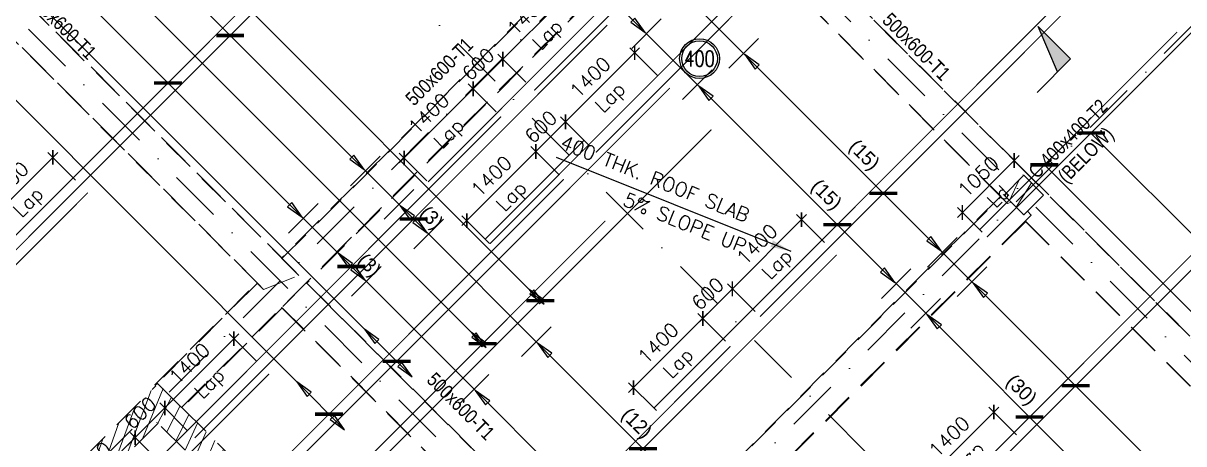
# Model space of a CAD drawing. Extents: x 660761725 to 1323371458, y 2734871439 to 5470067957.
# Drawn here: x 661598454 to 661615071, y 2735036835 to 2735042852 of the extents above; entities that cross this region are included whole.
import ezdxf
from ezdxf.enums import TextEntityAlignment as Align

# ---------------------------------------------------------------- set-up
doc = ezdxf.new("R2010")
doc.units = 0
for name, pattern in [('AXES', [1.95, 1.2, -0.25, 0.25, -0.25]), ('Hidden', [714.375, 476.25, -238.125]), ('sbp_axis_short', [10, 5, -2.5, 0, -2.5])]:
    doc.linetypes.add(name, pattern=pattern)
doc.layers.add('A-DETL', color=5, linetype='Continuous', lineweight=9, true_color=0x0000ff)
for name, color, linetype, lineweight in [('A-FLOR-PATT', 7, 'Continuous', 15), ('S-ARROW', 8, 'Continuous', 13), ('S-BEAM-IDEN', 2, 'Continuous', 9), ('S-COLS-IDEN', 7, 'Continuous', 9), ('S-GRID', 7, 'Continuous', 9)]:
    doc.layers.add(name, color=color, linetype=linetype, lineweight=lineweight)
for name, color, linetype in [('S-AXIS', 20, 'AXES'), ('S-IDEN', 221, 'Continuous'), ('S-LEVEL', 3, 'Continuous'), ('S-RBAR-T16', 201, 'Continuous'), ('S-RBAR-T20', 10, 'Continuous'), ('S-RDIMO', 8, 'Continuous'), ('S-SCEL-INDT', 222, 'Continuous'), ('S-TXT', 3, 'Continuous')]:
    doc.layers.add(name, color=color, linetype=linetype)
doc.styles.add('08437-0000-2-020-000R-0511-00$0$ROMANS', font='ROMANS.shx', dxfattribs={"width": 0.75})
doc.styles.add('Arial Narrow_1', font='ARIALN.TTF', dxfattribs={"height": 199.9999999999998})
doc.styles.add('ROMANS', font='romans.shx')
doc.dimstyles.new('S-DIMI-100', dxfattribs={"dimscale": 100, "dimtxt": 2, "dimasz": 1.5, "dimexe": 1, "dimexo": 1, "dimgap": 1, "dimtad": 1, "dimdec": 0, "dimzin": 12, "dimdsep": 46, "dimtxsty": 'ROMANS', "dimblk": 'ARCHTICK', "dimcen": 0.09, "dimdle": 1, "dimclrd": 8, "dimclre": 8, "dimclrt": 4, "dimadec": 0, "dimazin": 3, "dimtfac": 1, "dimtdec": 0, "dimtix": 1, "dimtmove": 1, "dimatfit": 3, "dimtolj": 1, "dimtzin": 0, "dimarcsym": 0})
doc.dimstyles.new('S-DIMI-20', dxfattribs={"dimscale": 20, "dimtxt": 2, "dimasz": 1.5, "dimexe": 1, "dimexo": 1, "dimgap": 1, "dimtad": 1, "dimdec": 0, "dimzin": 12, "dimdsep": 46, "dimtxsty": 'ROMANS', "dimblk": 'ARCHTICK', "dimcen": 0.09, "dimdle": 1, "dimclrd": 8, "dimclre": 8, "dimclrt": 4, "dimadec": 0, "dimazin": 3, "dimtfac": 1, "dimtdec": 0, "dimtix": 1, "dimtmove": 1, "dimatfit": 3, "dimtolj": 1, "dimtzin": 0, "dimarcsym": 0})
pattern_1 = [(74.99999999999999, (0, 0), (-153.3407249233896, 41.08752341002518), [])]

# ---------------------------------------------------------------- blocks, each defined once
blk = doc.blocks.new('I am… All Range.')
at = {"layer": 'S-GRID', "color": 8, "linetype": 'sbp_axis_short', "lineweight": 13, "ltscale": 150}
for p, q in [((662618010.1861551, 2734519029.21969), (662684113.7569702, 2734585132.790505)), ((662622712.44625, 2734514326.959595), (662688816.0170653, 2734580430.53041)), ((662628300.2678357, 2734553498.518655), (662656919.881746, 2734524878.904745)), ((662625330.4193549, 2734550528.670175), (662653950.0332651, 2734521909.056264)), ((662622360.5708737, 2734547558.821693), (662650980.3147497, 2734518939.077817))]:
    blk.add_line(p, q, dxfattribs=at)
blk = doc.blocks.new('*U1141')
at = {"layer": 'S-SCEL-INDT'}
blk.add_line((-1.598034076772778e-05, -9.017526509425661), (-4.236298395894313e-05, 0), dxfattribs=at)
blk.add_lwpolyline([(-1.598034251388655e-05, -9.017526509426535), (-2.729673832266011e-05, -5.517526509764139), (8.74998401881464, -9.017498218424205), (-1.598034251388655e-05, -9.017526509426535)], dxfattribs=at)
blk.add_solid([(8.749984018815223, -9.017498218424496), (-1.598034076772778e-05, -9.017526509423043), (4.374978361036412, -7.267512364094754), (-2.729674239717861e-05, -5.517526509763265)], dxfattribs=at)
blk = doc.blocks.new('I am… Limitless.')
at = {"layer": 'S-SCEL-INDT', "xscale": 75.00000000000097, "yscale": 75.00000000000097, "zscale": 75.00000000000097, "rotation": 135.000370696447}
blk.add_blockref('*U1141', (662358077.3189995, 2734538167.911147), dxfattribs=at)
blk = doc.blocks.new('*U89')
at = {"layer": 'S-IDEN', "color": 8}
for radius in [3.8, 3.4]:
    blk.add_circle((0, 0), radius, dxfattribs=at)
at = {"layer": 'S-IDEN', "color": 4, "style": '08437-0000-2-020-000R-0511-00$0$ROMANS', "width": 0.75, "flags": 8}
blk.add_attdef('100', text='', height=3, dxfattribs=at).set_placement((0, 0), align=Align.MIDDLE_CENTER)
blk = doc.blocks.new('_ARCHTICK')
at = {"color": 0, "linetype": 'ByBlock', "const_width": 0.15}
blk.add_lwpolyline([(-0.5, -0.5), (0.5, 0.5)], dxfattribs=at)
blk = doc.blocks.new('*D246')
at = {"layer": 'S-RBAR-T16', "color": 8, "lineweight": -2, "transparency": 16777216}
for p, q in [((661612713.4574566, 2735040958.202337), (661611829.5737562, 2735040074.319084)), ((661612924.7766137, 2735040605.461681), (661612572.0361004, 2735040958.202373)), ((661612182.3146601, 2735039862.999393), (661611829.573792, 2735040215.74044))]:
    blk.add_line(p, q, dxfattribs=at)
at = {"layer": 'S-RBAR-T16', "color": 8, "lineweight": -2, "transparency": 16777216, "xscale": 150, "yscale": 150, "zscale": 150}
for p, rotation in [((661612642.7467606, 2735040887.491677), 44.9999855107538), ((661611900.2844522, 2735040145.029744), 224.9999855107538)]:
    blk.add_blockref('_ARCHTICK', p, dxfattribs=dict(at, rotation=rotation))
at = {"layer": 'S-RBAR-T16', "color": 4, "transparency": 16777216, "char_height": 200, "attachment_point": 5, "rotation": 44.999985510753795, "style": 'ROMANS'}
for s, insert in [('\\A1;1050', (661612130.0942863, 2735040657.682103)), ('\\A1;Ld', (661612412.9369272, 2735040374.839318))]:
    blk.add_mtext(s, dxfattribs=dict(at, insert=insert))
blk = doc.blocks.new('*D250')
at = {"layer": 'S-RBAR-T16', "color": 8, "lineweight": -2, "transparency": 16777216}
for p, q in [((661598947.78134, 2735041003.159228), (661597816.4101382, 2735039871.788599)), ((661599204.1581078, 2735040605.360939), (661598806.3599838, 2735041003.159264)), ((661598214.2085485, 2735039615.411379), (661597816.410174, 2735040013.209955))]:
    blk.add_line(p, q, dxfattribs=at)
at = {"layer": 'S-RBAR-T16', "color": 8, "lineweight": -2, "transparency": 16777216, "xscale": 150, "yscale": 150, "zscale": 150}
for p, rotation in [((661598877.070644, 2735040932.448568), 44.99998551075053), ((661597887.1208342, 2735039942.499259), 224.9999855107505)]:
    blk.add_blockref('_ARCHTICK', p, dxfattribs=dict(at, rotation=rotation))
at = {"layer": 'S-RBAR-T16', "color": 4, "transparency": 16777216, "char_height": 200, "attachment_point": 5, "rotation": 44.99998551075046, "style": 'ROMANS'}
for s, insert in [('\\A1;1400', (661598240.6744192, 2735040578.895306)), ('\\A1;Lap', (661598547.0872802, 2735040272.482289))]:
    blk.add_mtext(s, dxfattribs=dict(at, insert=insert))
blk = doc.blocks.new('*D275')
at = {"layer": 'S-RBAR-T16', "color": 8, "lineweight": -2, "transparency": 16777216}
for p, q in [((661607279.7995564, 2735042501.750652), (661606148.4283546, 2735041370.380023)), ((661607536.1763242, 2735042103.952363), (661607138.3782002, 2735042501.750688)), ((661606546.2267652, 2735041114.002803), (661606148.4283904, 2735041511.801379))]:
    blk.add_line(p, q, dxfattribs=at)
at = {"layer": 'S-RBAR-T16', "color": 8, "lineweight": -2, "transparency": 16777216, "xscale": 150, "yscale": 150, "zscale": 150}
for p, rotation in [((661607209.0888604, 2735042431.039992), 44.99998551072287), ((661606219.1390506, 2735041441.090683), 224.9999855107228)]:
    blk.add_blockref('_ARCHTICK', p, dxfattribs=dict(at, rotation=rotation))
at = {"layer": 'S-RBAR-T16', "color": 4, "transparency": 16777216, "char_height": 200, "attachment_point": 5, "rotation": 44.99998551072283, "style": 'ROMANS'}
for s, insert in [('\\A1;1400', (661606572.6926349, 2735042077.48673)), ('\\A1;Lap', (661606879.1054959, 2735041771.073713))]:
    blk.add_mtext(s, dxfattribs=dict(at, insert=insert))
blk = doc.blocks.new('*D276')
at = {"layer": 'S-RBAR-T16', "color": 8, "lineweight": -2, "transparency": 16777216}
for p, q in [((661605865.585867, 2735041087.537086), (661604734.2147831, 2735039956.166574)), ((661606121.9626975, 2735040689.738734), (661605724.1645108, 2735041087.537122)), ((661605132.0132563, 2735039699.789292), (661604734.2148188, 2735040097.587931))]:
    blk.add_line(p, q, dxfattribs=at)
at = {"layer": 'S-RBAR-T16', "color": 8, "lineweight": -2, "transparency": 16777216, "xscale": 150, "yscale": 150, "zscale": 150}
for p, rotation in [((661605794.8751711, 2735041016.826426), 44.99998551072287), ((661604804.925479, 2735040026.877234), 224.9999855107228)]:
    blk.add_blockref('_ARCHTICK', p, dxfattribs=dict(at, rotation=rotation))
at = {"layer": 'S-RBAR-T16', "color": 4, "transparency": 16777216, "char_height": 200, "attachment_point": 5, "rotation": 44.99998551072283, "style": 'ROMANS'}
for s, insert in [('\\A1;1400', (661605158.4790047, 2735040663.273222)), ('\\A1;Lap', (661605464.8918657, 2735040356.860206))]:
    blk.add_mtext(s, dxfattribs=dict(at, insert=insert))
blk = doc.blocks.new('*D277')
at = {"layer": 'S-RBAR-T16', "color": 8, "lineweight": -2, "transparency": 16777216}
for p, q in [((661606546.2267652, 2735041114.002803), (661606148.4284978, 2735041511.801271)), ((661606219.139158, 2735041441.090576), (661606325.2052021, 2735041547.156566)), ((661606219.139158, 2735041441.090576), (661605794.8749824, 2735041016.826614)), ((661605794.8749824, 2735041016.826614), (661605688.8089385, 2735040910.760624)), ((661606121.9626975, 2735040689.738734), (661605724.1643221, 2735041087.537311))]:
    blk.add_line(p, q, dxfattribs=at)
at = {"layer": 'S-RBAR-T16', "color": 8, "lineweight": -2, "transparency": 16777216, "xscale": 150, "yscale": 150, "zscale": 150}
for p, rotation in [((661606219.139158, 2735041441.090576), 224.9999855107228), ((661605794.8749824, 2735041016.826614), 44.99998551072283)]:
    blk.add_blockref('_ARCHTICK', p, dxfattribs=dict(at, rotation=rotation))
at = {"layer": 'S-RBAR-T16', "color": 4, "transparency": 16777216, "insert": (661605865.5857501, 2735041370.379987), "char_height": 200, "attachment_point": 5, "rotation": 44.99998551072283, "style": 'ROMANS'}
blk.add_mtext('\\A1;600', dxfattribs=at)
blk = doc.blocks.new('*D281')
at = {"layer": 'S-RBAR-T16', "color": 8, "lineweight": -2, "transparency": 16777216}
for p, q in [((661609668.1576943, 2735040113.392182), (661608536.7864931, 2735038982.021553)), ((661609924.5344615, 2735039715.593894), (661609526.7363381, 2735040113.392218)), ((661608934.584903, 2735038725.644334), (661608536.7865288, 2735039123.442909))]:
    blk.add_line(p, q, dxfattribs=at)
at = {"layer": 'S-RBAR-T16', "color": 8, "lineweight": -2, "transparency": 16777216, "xscale": 150, "yscale": 150, "zscale": 150}
for p, rotation in [((661609597.4469984, 2735040042.681522), 44.99998551075971), ((661608607.497189, 2735039052.732213), 224.9999855107597)]:
    blk.add_blockref('_ARCHTICK', p, dxfattribs=dict(at, rotation=rotation))
at = {"layer": 'S-RBAR-T16', "color": 4, "transparency": 16777216, "char_height": 200, "attachment_point": 5, "rotation": 44.999985510759686, "style": 'ROMANS'}
for s, insert in [('\\A1;1400', (661608961.0507731, 2735039689.12826)), ('\\A1;Lap', (661609267.4636341, 2735039382.715243))]:
    blk.add_mtext(s, dxfattribs=dict(at, insert=insert))
blk = doc.blocks.new('*D282')
at = {"layer": 'S-RBAR-T16', "color": 8, "lineweight": -2, "transparency": 16777216}
for p, q in [((661608253.9440036, 2735038699.178617), (661607122.5729191, 2735037567.808105)), ((661608510.3208348, 2735038301.380264), (661608112.5226474, 2735038699.178653)), ((661607520.3713937, 2735037311.430821), (661607122.5729551, 2735037709.229461))]:
    blk.add_line(p, q, dxfattribs=at)
at = {"layer": 'S-RBAR-T16', "color": 8, "lineweight": -2, "transparency": 16777216, "xscale": 150, "yscale": 150, "zscale": 150}
for p, rotation in [((661608183.2333076, 2735038628.467957), 44.99998551075971), ((661607193.2836154, 2735037638.518765), 224.9999855107597)]:
    blk.add_blockref('_ARCHTICK', p, dxfattribs=dict(at, rotation=rotation))
at = {"layer": 'S-RBAR-T16', "color": 4, "transparency": 16777216, "char_height": 200, "attachment_point": 5, "rotation": 44.999985510759686, "style": 'ROMANS'}
for s, insert in [('\\A1;1400', (661607546.8371408, 2735038274.914753)), ('\\A1;Lap', (661607853.2500018, 2735037968.501737))]:
    blk.add_mtext(s, dxfattribs=dict(at, insert=insert))
blk = doc.blocks.new('*D283')
at = {"layer": 'S-RBAR-T16', "color": 8, "lineweight": -2, "transparency": 16777216}
for p, q in [((661608607.4972944, 2735039052.732108), (661608183.2331183, 2735038628.468146)), ((661608934.584903, 2735038725.644334), (661608536.7866342, 2735039123.442804)), ((661608607.4972944, 2735039052.732108), (661608713.5633383, 2735039158.798098)), ((661608510.3208348, 2735038301.380264), (661608112.5224581, 2735038699.178843)), ((661608183.2331183, 2735038628.468146), (661608077.1670744, 2735038522.402156))]:
    blk.add_line(p, q, dxfattribs=at)
at = {"layer": 'S-RBAR-T16', "color": 8, "lineweight": -2, "transparency": 16777216, "xscale": 150, "yscale": 150, "zscale": 150}
for p, rotation in [((661608607.4972944, 2735039052.732108), 224.9999855107597), ((661608183.2331183, 2735038628.468146), 44.99998551075968)]:
    blk.add_blockref('_ARCHTICK', p, dxfattribs=dict(at, rotation=rotation))
at = {"layer": 'S-RBAR-T16', "color": 4, "transparency": 16777216, "insert": (661608253.9438858, 2735038982.021519), "char_height": 200, "attachment_point": 5, "rotation": 44.999985510759686, "style": 'ROMANS'}
blk.add_mtext('\\A1;600', dxfattribs=at)
blk = doc.blocks.new('*D284')
at = {"layer": 'S-RBAR-T16', "color": 8, "lineweight": -2, "transparency": 16777216}
for p, q in [((661612421.1782994, 2735037360.371577), (661611289.8070977, 2735036229.000948)), ((661612677.5550667, 2735036962.573288), (661612279.756943, 2735037360.371613)), ((661611687.6055079, 2735035972.623728), (661611289.8071334, 2735036370.422304))]:
    blk.add_line(p, q, dxfattribs=at)
at = {"layer": 'S-RBAR-T16', "color": 8, "lineweight": -2, "transparency": 16777216, "xscale": 150, "yscale": 150, "zscale": 150}
for p, rotation in [((661612350.4676032, 2735037289.660917), 44.99998551075971), ((661611360.5177937, 2735036299.711608), 224.9999855107597)]:
    blk.add_blockref('_ARCHTICK', p, dxfattribs=dict(at, rotation=rotation))
at = {"layer": 'S-RBAR-T16', "color": 4, "transparency": 16777216, "char_height": 200, "attachment_point": 5, "rotation": 44.999985510759686, "style": 'ROMANS'}
for s, insert in [('\\A1;1400', (661611714.0713782, 2735036936.107655)), ('\\A1;Lap', (661612020.4842392, 2735036629.694638))]:
    blk.add_mtext(s, dxfattribs=dict(at, insert=insert))
blk = doc.blocks.new('*D320')
at = {"layer": 'S-RBAR-T16', "color": 8, "lineweight": -2, "transparency": 16777216}
for p, q in [((661601542.1934475, 2735038408.747129), (661600410.8222505, 2735037277.376504)), ((661601798.570216, 2735038010.948839), (661601400.7720913, 2735038408.747165)), ((661600808.6206614, 2735037020.999284), (661600410.8222862, 2735037418.79786))]:
    blk.add_line(p, q, dxfattribs=at)
at = {"layer": 'S-RBAR-T16', "color": 8, "lineweight": -2, "transparency": 16777216, "xscale": 150, "yscale": 150, "zscale": 150}
for p, rotation in [((661601471.4827515, 2735038338.036469), 44.99998551075053), ((661600481.5329465, 2735037348.087164), 224.9999855107505)]:
    blk.add_blockref('_ARCHTICK', p, dxfattribs=dict(at, rotation=rotation))
at = {"layer": 'S-RBAR-T16', "color": 4, "transparency": 16777216, "char_height": 200, "attachment_point": 5, "rotation": 44.99998551075046, "style": 'ROMANS'}
for s, insert in [('\\A1;1400', (661600835.0865289, 2735037984.483209)), ('\\A1;Lap', (661601141.4993899, 2735037678.070192))]:
    blk.add_mtext(s, dxfattribs=dict(at, insert=insert))
blk = doc.blocks.new('*D321')
at = {"layer": 'S-RBAR-T16', "color": 8, "lineweight": -2, "transparency": 16777216}
for p, q in [((661600127.9797622, 2735036994.533569), (661598996.6086732, 2735035863.163052)), ((661600384.3565941, 2735036596.735215), (661599986.558406, 2735036994.533605)), ((661599394.4071481, 2735035606.785768), (661598996.608709, 2735036004.584408))]:
    blk.add_line(p, q, dxfattribs=at)
at = {"layer": 'S-RBAR-T16', "color": 8, "lineweight": -2, "transparency": 16777216, "xscale": 150, "yscale": 150, "zscale": 150}
for p, rotation in [((661600057.2690662, 2735036923.822908), 44.99998551075053), ((661599067.3193692, 2735035933.873712), 224.9999855107505)]:
    blk.add_blockref('_ARCHTICK', p, dxfattribs=dict(at, rotation=rotation))
at = {"layer": 'S-RBAR-T16', "color": 4, "transparency": 16777216, "char_height": 200, "attachment_point": 5, "rotation": 44.99998551075046, "style": 'ROMANS'}
for s, insert in [('\\A1;1400', (661599420.872898, 2735036570.269703)), ('\\A1;Lap', (661599727.285759, 2735036263.856686))]:
    blk.add_mtext(s, dxfattribs=dict(at, insert=insert))
blk = doc.blocks.new('*D322')
at = {"layer": 'S-RBAR-T16', "color": 8, "lineweight": -2, "transparency": 16777216}
for p, q in [((661600481.5330546, 2735037348.087056), (661600057.2688792, 2735036923.823096)), ((661600808.6206614, 2735037020.999284), (661600410.8223943, 2735037418.797752)), ((661600481.5330546, 2735037348.087056), (661600587.5990987, 2735037454.153047)), ((661600057.2688792, 2735036923.823096), (661599951.2028353, 2735036817.757105)), ((661600384.3565941, 2735036596.735215), (661599986.5582188, 2735036994.533792))]:
    blk.add_line(p, q, dxfattribs=at)
at = {"layer": 'S-RBAR-T16', "color": 8, "lineweight": -2, "transparency": 16777216, "xscale": 150, "yscale": 150, "zscale": 150}
for p, rotation in [((661600481.5330546, 2735037348.087056), 224.9999855107505), ((661600057.2688792, 2735036923.823096), 44.99998551075047)]:
    blk.add_blockref('_ARCHTICK', p, dxfattribs=dict(at, rotation=rotation))
at = {"layer": 'S-RBAR-T16', "color": 4, "transparency": 16777216, "insert": (661600127.9796468, 2735037277.376468), "char_height": 200, "attachment_point": 5, "rotation": 44.99998551075046, "style": 'ROMANS'}
blk.add_mtext('\\A1;600', dxfattribs=at)
blk = doc.blocks.new('*D323')
at = {"layer": 'S-RBAR-T16', "color": 8, "lineweight": -2, "transparency": 16777216}
for p, q in [((661606382.9740218, 2735043398.576177), (661605251.602825, 2735042267.205552)), ((661606639.3507905, 2735043000.777886), (661606241.5526656, 2735043398.576212)), ((661605649.4012364, 2735042010.828331), (661605251.6028608, 2735042408.626908))]:
    blk.add_line(p, q, dxfattribs=at)
at = {"layer": 'S-RBAR-T16', "color": 8, "lineweight": -2, "transparency": 16777216, "xscale": 150, "yscale": 150, "zscale": 150}
for p, rotation in [((661606312.2633258, 2735043327.865517), 44.99998551079656), ((661605322.313521, 2735042337.916212), 224.9999855107965)]:
    blk.add_blockref('_ARCHTICK', p, dxfattribs=dict(at, rotation=rotation))
at = {"layer": 'S-RBAR-T16', "color": 4, "transparency": 16777216, "char_height": 200, "attachment_point": 5, "rotation": 44.99998551079652, "style": 'ROMANS'}
for s, insert in [('\\A1;1400', (661605675.8671031, 2735042974.312257)), ('\\A1;Lap', (661605982.2799641, 2735042667.89924))]:
    blk.add_mtext(s, dxfattribs=dict(at, insert=insert))
blk = doc.blocks.new('*D324')
at = {"layer": 'S-RBAR-T16', "color": 8, "lineweight": -2, "transparency": 16777216}
for p, q in [((661604968.7603359, 2735041984.362617), (661603837.3892472, 2735040852.9921)), ((661605225.1371685, 2735041586.564262), (661604827.3389797, 2735041984.362652)), ((661604235.1877227, 2735040596.614815), (661603837.389283, 2735040994.413456))]:
    blk.add_line(p, q, dxfattribs=at)
at = {"layer": 'S-RBAR-T16', "color": 8, "lineweight": -2, "transparency": 16777216, "xscale": 150, "yscale": 150, "zscale": 150}
for p, rotation in [((661604898.0496399, 2735041913.651956), 44.99998551079656), ((661603908.0999432, 2735040923.70276), 224.9999855107965)]:
    blk.add_blockref('_ARCHTICK', p, dxfattribs=dict(at, rotation=rotation))
at = {"layer": 'S-RBAR-T16', "color": 4, "transparency": 16777216, "char_height": 200, "attachment_point": 5, "rotation": 44.99998551079652, "style": 'ROMANS'}
for s, insert in [('\\A1;1400', (661604261.6534712, 2735041560.09875)), ('\\A1;Lap', (661604568.0663322, 2735041253.685733))]:
    blk.add_mtext(s, dxfattribs=dict(at, insert=insert))
blk = doc.blocks.new('*D325')
at = {"layer": 'S-RBAR-T16', "color": 8, "lineweight": -2, "transparency": 16777216}
for p, q in [((661605322.3136287, 2735042337.916104), (661604898.0494528, 2735041913.652143)), ((661605649.4012364, 2735042010.828331), (661605251.6029685, 2735042408.626801)), ((661605322.3136287, 2735042337.916104), (661605428.3796728, 2735042443.982095)), ((661604898.0494528, 2735041913.652143), (661604791.9834087, 2735041807.586153)), ((661605225.1371685, 2735041586.564262), (661604827.3387926, 2735041984.362839))]:
    blk.add_line(p, q, dxfattribs=at)
at = {"layer": 'S-RBAR-T16', "color": 8, "lineweight": -2, "transparency": 16777216, "xscale": 150, "yscale": 150, "zscale": 150}
for p, rotation in [((661605322.3136287, 2735042337.916104), 224.9999855107965), ((661604898.0494528, 2735041913.652143), 44.99998551079652)]:
    blk.add_blockref('_ARCHTICK', p, dxfattribs=dict(at, rotation=rotation))
at = {"layer": 'S-RBAR-T16', "color": 4, "transparency": 16777216, "insert": (661604968.7602205, 2735042267.205516), "char_height": 200, "attachment_point": 5, "rotation": 44.99998551079652, "style": 'ROMANS'}
blk.add_mtext('\\A1;600', dxfattribs=at)
blk = doc.blocks.new('CADF_02')
at = {"color": 0}
blk.add_lwpolyline([(0, 0), (2.5, -0.4166666679084301), (2.5, 0.4166666679084301)], close=True, dxfattribs=at)
blk = doc.blocks.new('cadf_04')
at = {"color": 8, "const_width": 0.5000000000000002}
blk.add_lwpolyline([(1.414213560521603, 1.414213564246893), (-1.414213556796312, -1.414213556796312)], dxfattribs=at)
blk = doc.blocks.new('cadf_03')
at = {"color": 8}
blk.add_lwpolyline([(-3.725290298461914e-09, 2.99999999627471), (3.725290298461914e-09, -3.000000007450581)], dxfattribs=at)
blk.add_blockref('CADF_02', (0.2513523101806641, 0), dxfattribs=at)
blk = doc.blocks.new('I am… Atomic.')
at = {"layer": 'A-FLOR-PATT', "transparency": 33554600}
h = blk.add_hatch(dxfattribs=at)
h.set_pattern_fill('ANSI31', color=8, scale=50, angle=30, style=0)
h.set_pattern_definition(pattern_1)
edge = h.paths.add_edge_path()
edge.add_line((662389967.6433319, 2734579123.010657), (662390007.8012236, 2734579503.468677))
edge.add_line((662342114.705975, 2734544592.546931), (662390007.8012234, 2734579503.468677))
edge.add_line((662363195.8073889, 2734559608.047176), (662389967.7690635, 2734579123.040917))
edge.add_line((662362417.6524743, 2734559040.823584), (662363719.8899552, 2734559990.06879))
edge.add_line((662346720.4841449, 2734547598.623516), (662362783.6519626, 2734559307.613063))
edge.add_line((662345821.5310795, 2734546943.346041), (662347578.010761, 2734548223.703842))
edge.add_line((662342292.6126368, 2734544370.997322), (662346307.4227723, 2734547297.529027))
edge.add_line((662325865.2845687, 2734528370.671522), (662342114.6925843, 2734544592.5523))
edge.add_line((662340490.7204528, 2734542572.157625), (662342149.9785906, 2734544228.604904))
edge.add_line((662339422.0417168, 2734541505.28928), (662341320.3495216, 2734543400.381265))
edge.add_line((662336597.6306283, 2734538685.662872), (662340136.8031961, 2734542218.839921))
edge.add_line((662332705.8949801, 2734534800.520002), (662336243.7133716, 2734538332.345168))
edge.add_line((662332253.0745114, 2734534348.466631), (662332782.9359009, 2734534877.430412))
edge.add_line((662326312.3910785, 2734528417.846987), (662332351.9776915, 2734534447.202265))
edge.add_line((662325865.2845687, 2734528370.671522), (662326312.3910785, 2734528417.846987))
h = blk.add_hatch(dxfattribs=at)
h.set_pattern_fill('ANSI31', color=8, scale=50, angle=30, style=0)
h.set_pattern_definition(pattern_1)
edge = h.paths.add_edge_path()
edge.add_line((662389967.6433319, 2734579123.010657), (662390007.8012236, 2734579503.468677))
edge.add_line((662390178.8400514, 2734578972.951882), (662393574.2351673, 2734576558.543434))
edge.add_line((662390389.9110394, 2734578822.862847), (662389967.7690635, 2734579123.040917))
edge.add_line((662401600.1085552, 2734571260.373601), (662390007.8012234, 2734579503.468677))
edge.add_line((662401045.2346829, 2734570742.112331), (662400996.5411683, 2734571280.666277))
edge.add_line((662400996.5411683, 2734571280.666277), (662391834.41239, 2734577795.702194))
edge.add_line((662401631.7932035, 2734570909.939), (662401600.1085552, 2734571260.373601))
edge.add_line((662398386.0115408, 2734568087.393885), (662401045.2346829, 2734570742.112331))
edge.add_line((662378065.801715, 2734545768.423274), (662383150.2610395, 2734551353.010825))
edge.add_line((662383150.2610395, 2734551353.010825), (662388234.7203641, 2734556937.598375))
edge.add_line((662388234.7203641, 2734556937.598375), (662393319.1796887, 2734562522.185926))
edge.add_line((662393319.1796887, 2734562522.185926), (662398403.6390133, 2734568106.773477))
edge.add_line((662377177.0145457, 2734544792.211362), (662378389.7704264, 2734546124.258873))
edge.add_line((662345219.5168241, 2734509691.243385), (662350637.7770958, 2734515642.46591))
edge.add_line((662350637.7770958, 2734515642.46591), (662356056.0373675, 2734521593.688435))
edge.add_line((662356056.0373675, 2734521593.688435), (662361474.2976393, 2734527544.91096))
edge.add_line((662361474.2976393, 2734527544.91096), (662366892.5579109, 2734533496.133485))
edge.add_line((662366892.5579109, 2734533496.133485), (662372310.8181826, 2734539447.35601))
edge.add_line((662372310.8181826, 2734539447.35601), (662377729.0784543, 2734545398.578536))
edge.add_line((662345267.5598451, 2734509156.384884), (662400082.3408674, 2734569362.972085))
edge.add_line((662401418.6805061, 2734570690.601139), (662400941.3227103, 2734570214.051982))
edge.add_line((662400082.3408674, 2734569362.972085), (662401631.7932035, 2734570909.939))
h = blk.add_hatch(dxfattribs=at)
h.set_pattern_fill('ANSI31', color=8, scale=50, angle=30, style=0)
h.set_pattern_definition(pattern_1)
edge = h.paths.add_edge_path()
edge.add_line((662345468.2720397, 2734510142.524049), (662345661.1307589, 2734509588.669044))
edge.add_line((662345219.5168241, 2734509691.243385), (662350637.7770958, 2734515642.46591))
edge.add_line((662350637.7770958, 2734515642.46591), (662356056.0373675, 2734521593.688435))
edge.add_line((662356056.0373675, 2734521593.688435), (662361474.2976393, 2734527544.91096))
edge.add_line((662361474.2976393, 2734527544.91096), (662366892.5579109, 2734533496.133485))
edge.add_line((662366892.5579109, 2734533496.133485), (662372310.8181826, 2734539447.35601))
edge.add_line((662372310.8181826, 2734539447.35601), (662377729.0784543, 2734545398.578536))
edge.add_line((662345267.5598451, 2734509156.384884), (662400082.3408674, 2734569362.972085))
h = blk.add_hatch(dxfattribs=at)
h.set_pattern_fill('ANSI31', color=8, scale=50, angle=30, style=0)
h.set_pattern_definition(pattern_1)
edge = h.paths.add_edge_path()
edge.add_line((662357706.9899211, 2734536596.595578), (662357886.9441632, 2734536416.335824))
edge.add_line((662357939.1635076, 2734536467.841231), (662358170.2453629, 2734536698.922924))
edge.add_line((662357886.9441632, 2734536416.335824), (662357938.8505493, 2734536468.154367))
edge.add_line((662357604.3309788, 2734536699.25454), (662357706.9899211, 2734536596.595578))
edge.add_line((662357887.1224893, 2734536982.045852), (662357604.3309788, 2734536699.25454))
edge.add_line((662358170.2453629, 2734536698.922924), (662357887.1224893, 2734536982.045852))
h = blk.add_hatch(dxfattribs=at)
h.set_pattern_fill('ANSI31', color=8, scale=50, angle=30, style=0)
h.set_pattern_definition(pattern_1)
h.paths.add_polyline_path([(662350481.6833518, 2734529010.615821), (662347130.08703, 2734525664.697063), (662342140.050475, 2734530654.737032), (662345491.6468021, 2734534000.65579)])
h.paths.add_polyline_path([(662342706.3069187, 2734530654.268376), (662345491.6356469, 2734533434.878781), (662349911.8950287, 2734529014.616375), (662347128.9243566, 2734526231.647893)], flags=16)
at = {"layer": 'A-DETL', "color": 8, "linetype": 'Hidden', "lineweight": 9}
for p, q in [((662347466.9521514, 2734535590.430546), (662340481.5629874, 2734542575.826638)), ((662340490.7204528, 2734542572.157625), (662347269.6578435, 2734535793.215594)), ((662340128.0735683, 2734542222.337516), (662346962.0582663, 2734535388.346041)), ((662346915.8904798, 2734535439.747996), (662340136.8031961, 2734542218.839921)), ((662364156.989607, 2734530781.92594), (662352854.1594731, 2734542085.231205)), ((662352856.9098378, 2734542087.986068), (662364159.7371086, 2734530784.677935)), ((662352850.9508574, 2734541381.623648), (662347261.1964372, 2734535796.605725)), ((662347269.6578435, 2734535793.215594), (662352859.4122636, 2734541378.233517)), ((662345828.0583968, 2734533658.573791), (662353293.3774755, 2734541117.567106)), ((662353213.3081869, 2734541024.322538), (662347623.5611768, 2734535439.312018)), ((662357614.692152, 2734536617.505022), (662353204.5516435, 2734541027.830918)), ((662353213.3081869, 2734541024.322538), (662357561.5727153, 2734536675.873019)), ((662357887.1224893, 2734536982.045852), (662357604.3309788, 2734536699.25454)), ((662357875.3031129, 2734536986.781381), (662357887.1224893, 2734536982.045852)), ((662358170.2453629, 2734536698.922924), (662357887.1224893, 2734536982.045852)), ((662357553.111309, 2734536679.26315), (662351963.4553444, 2734531094.343599)), ((662351971.9167507, 2734531090.953468), (662357561.5727153, 2734536675.873019)), ((662357656.0126348, 2734536576.182803), (662357553.111309, 2734536679.26315)), ((662357553.111309, 2734536679.26315), (662357561.5727153, 2734536675.873019)), ((662357592.1692039, 2734536704.127254), (662357604.3309788, 2734536699.25454)), ((662357604.3309788, 2734536699.25454), (662357706.9899211, 2734536596.595578)), ((662357939.1635076, 2734536467.841231), (662358170.2453629, 2734536698.922924)), ((662358170.2453629, 2734536698.922924), (662358158.4257063, 2734536703.658565)), ((662357706.9899211, 2734536596.595578), (662357656.0126348, 2734536576.182803)), ((662357706.9899211, 2734536596.595578), (662357886.9441632, 2734536416.335824)), ((662350497.8719653, 2734528923.893819), (662357993.6440659, 2734536413.314352)), ((662357875.2917974, 2734536421.004438), (662357886.8274515, 2734536416.382585)), ((662357886.9441632, 2734536416.335824), (662357938.8505493, 2734536468.154367)), ((662357906.7160728, 2734536325.468826), (662357994.0656902, 2734536412.892488)), ((662357938.8505493, 2734536468.154367), (662357939.1635076, 2734536467.841231)), ((662357994.0656902, 2734536412.892488), (662357939.1635076, 2734536467.841231)), ((662357994.0656902, 2734536412.892488), (662357993.6440659, 2734536413.314352)), ((662357915.4686385, 2734536321.962039), (662352325.820084, 2734530737.049892)), ((662357906.7160728, 2734536325.468826), (662357915.4686385, 2734536321.962039)), ((662363803.4928061, 2734530428.444213), (662357906.7160728, 2734536325.468826)), ((662357915.4686385, 2734536321.962039), (662363806.1121893, 2734530431.06788)), ((662347261.1964372, 2734535796.605725), (662347269.6578435, 2734535793.215594)), ((662347508.2953504, 2734535549.087306), (662347261.1964372, 2734535796.605725)), ((662347003.4014653, 2734535347.0028), (662347508.2953504, 2734535549.087306)), ((662345444.5514653, 2734533981.500093), (662346907.4290736, 2734535443.138127)), ((662346915.8904798, 2734535439.747996), (662345450.4744734, 2734533975.573715)), ((662346907.4290736, 2734535443.138127), (662347003.4014653, 2734535347.0028)), ((662346907.4290736, 2734535443.138127), (662346915.8904798, 2734535439.747996)), ((662347614.4000547, 2734535442.982496), (662347261.0605286, 2734535089.343482)), ((662352170.062581, 2734530887.315452), (662347614.4000547, 2734535442.982496)), ((662347623.5611768, 2734535439.312018), (662347614.4000547, 2734535442.982496)), ((662347623.5611768, 2734535439.312018), (662351971.9167507, 2734531090.953468)), ((662347269.7938131, 2734535085.84442), (662345837.5190523, 2734533654.783303)), ((662347261.0605286, 2734535089.343482), (662351665.1686958, 2734530685.230947)), ((662347261.0605286, 2734535089.343482), (662347269.7938131, 2734535085.84442)), ((662351618.1493869, 2734530737.48587), (662347269.7938131, 2734535085.84442)), ((662345483.1627197, 2734534004.055006), (662345470.6868453, 2734534009.053566)), ((662343385.3559159, 2734531897.932939), (662345458.4881167, 2734533967.553276)), ((662345450.4744734, 2734533975.573715), (662345444.5514653, 2734533981.500093)), ((662345458.4881167, 2734533967.553276), (662345450.4744734, 2734533975.573715)), ((662345452.5503391, 2734533973.494431), (662345483.1627197, 2734534004.055006)), ((662345458.4881167, 2734533967.553276), (662345452.5503391, 2734533973.494431)), ((662345483.1627197, 2734534004.055006), (662345765.4859617, 2734533721.252457)), ((662345828.0583968, 2734533658.573791), (662345765.4859617, 2734533721.252457)), ((662345837.5190523, 2734533654.783303), (662345828.0583968, 2734533658.573791)), ((662345837.5190523, 2734533654.783303), (662350185.874626, 2734529306.424752)), ((662345491.6356456, 2734533434.878783), (662343598.1783756, 2734531544.629009)), ((662345491.6356456, 2734533434.878783), (662345470.6755298, 2734533443.276623)), ((662349915.4269156, 2734529011.084485), (662345491.6356456, 2734533434.878783))]:
    blk.add_line(p, q, dxfattribs=at)
at = {"layer": 'S-LEVEL', "xscale": 74.99999999999999, "yscale": 75.00000001090066, "zscale": 74.99999999999999}
blk.add_blockref('*U89', (662353244.9499406, 2734538650.810397), dxfattribs=at).add_auto_attribs({'100': '400'})
at = {"layer": 'S-BEAM-IDEN', "color": 8, "char_height": 199.9999999999998, "width": 1539.239999999998, "attachment_point": 1, "style": 'Arial Narrow_1'}
for insert, rotation in [((662343763.1274856, 2734539627.591613), 314.9999999999996), ((662355989.1093607, 2734539325.478095), 314.9987998853191), ((662349014.1731092, 2734538103.673471), 45.02426556118196), ((662349465.7372098, 2734534179.245167), 314.9999999999996)]:
    blk.add_mtext('500x600-T1', dxfattribs=dict(at, insert=insert, rotation=rotation))
at = {"layer": 'S-COLS-IDEN', "color": 8, "char_height": 199.9999999999998, "attachment_point": 1, "rotation": 44.99999999999995, "style": 'Arial Narrow_1'}
for s, insert, width in [('C 400x400-T2', (662357935.0523623, 2734537062.748274), 1819.830624999998), ('(BELOW)', (662358356.001868, 2734536997.26724), 1218.564999999999)]:
    blk.add_mtext(s, dxfattribs=dict(at, insert=insert, width=width))
at = {"layer": 'S-TXT', "char_height": 200, "attachment_point": 1, "rotation": 338.1823885034527, "style": 'ROMANS'}
for s, insert in [('400 THK. ROOF SLAB', (662351307.030367, 2734537559.136717)), ('5% SLOPE UP', (662352206.8526268, 2734536739.285309))]:
    blk.add_mtext(s, dxfattribs=dict(at, insert=insert))
at = {"layer": 'S-ARROW'}
blk.add_leader([(662354556.6160692, 2734535892.459906), (662351198.4275788, 2734537236.836976)], dimstyle='S-DIMI-20', override={"dimasz": 15, "dimgap": 1, "dimtad": 0}, dxfattribs=at)

msp = doc.modelspace()

# ---------------------------------------------------------------- linework, layer by layer
at = {"layer": 'S-RBAR-T20', "linetype": 'Hidden', "const_width": 16}
for points in [[(661605769.9483771, 2735041890.281269), (661612205.9155092, 2735048326.248039)], [(661604249.9552896, 2735040581.847232), (661610685.9224082, 2735047017.813989)], [(661598284.9191852, 2735039544.700811), (661604190.173679, 2735045449.954972)], [(661609005.2957051, 2735038654.933932), (661615441.2628369, 2735045090.900702)], [(661596764.9260975, 2735038236.266774), (661602670.180578, 2735044141.520922)], [(661612253.0251327, 2735039792.288886), (661616496.4500122, 2735044035.713526)], [(661607485.3026172, 2735037346.499895), (661613921.2697355, 2735043782.466651)], [(661600910.5863942, 2735036919.033591), (661606815.840888, 2735042824.287753)], [(661612147.245647, 2735039898.068372), (661614976.4569108, 2735042727.279476)], [(661611758.3163122, 2735035901.913325), (661618194.2834442, 2735042337.880095)], [(661599390.5933065, 2735035610.599554), (661605295.847787, 2735041515.853703)], [(661610238.3232242, 2735034593.479288), (661616674.2903425, 2735041029.446044)], [(661594498.063964, 2735035546.286838), (661599380.6482058, 2735040428.870805)], [(661604195.7702322, 2735033633.849763), (661610101.024726, 2735039539.103926)], [(661602675.7771442, 2735032325.415727), (661608581.0316247, 2735038230.669875)], [(661597092.4760715, 2735032951.874738), (661601975.0603132, 2735037834.458705)]]:
    msp.add_lwpolyline(points, dxfattribs=at)
for points in [[(661605134.9459156, 2735039696.856605), (661612128.1604114, 2735046690.070708, -0.4142135623730951), (661612250.8434381, 2735046690.070704), (661612344.8886373, 2735046596.0255, -0.4142135623730951), (661612344.888634, 2735046473.342473), (661611919.5638933, 2735046048.017756)], [(661606654.9390031, 2735041005.290642), (661612233.9398947, 2735046584.29122, -0.4142135623730951), (661612356.6229215, 2735046584.291216), (661612450.6681204, 2735046490.246012, -0.4142135623730951), (661612450.6681166, 2735046367.562985), (661612025.3433747, 2735045942.238269)], [(661601504.4123573, 2735035284.60594), (661601079.0876167, 2735034859.281223, -0.4142135623730951), (661600956.4045901, 2735034859.281226), (661600862.359391, 2735034953.326431, -0.4142135623730951), (661600862.3593943, 2735035076.009457), (661607713.2394841, 2735041926.889162)], [(661601601.8680041, 2735034192.865604), (661601176.5432622, 2735033767.540888, -0.4142135623730951), (661601053.8602357, 2735033767.540892), (661600959.8150368, 2735033861.586097, -0.4142135623730951), (661600959.8150401, 2735033984.269123), (661608307.8374903, 2735041332.291161)], [(661601352.571306, 2735035345.469988), (661600927.2465653, 2735034920.145271, -0.4142135623730951), (661600804.5635388, 2735034920.145275), (661600710.5183396, 2735035014.190479, -0.4142135623730951), (661600710.5183434, 2735035136.873506), (661606192.6733197, 2735040619.028175)], [(661601743.7869275, 2735034546.916548), (661601318.4621856, 2735034121.591832, -0.4142135623730951), (661601195.7791591, 2735034121.591835), (661601101.7339602, 2735034215.63704, -0.4142135623730951), (661601101.733963, 2735034338.320066), (661606787.5578574, 2735040024.143642)]]:
    msp.add_lwpolyline(points, format="xyb", dxfattribs=at)
at = {"layer": 'S-RBAR-T20', "color": 30, "linetype": 'Hidden', "const_width": 16}
msp.add_lwpolyline([(661605069.1409276, 2735039762.661585), (661606483.3545295, 2735041176.875107)], dxfattribs=at)
at = {"layer": 'S-RDIMO'}
for p, q in [((661605700.254929, 2735039043.19332), (661589378.2750825, 2735055365.174124)), ((661604872.430397, 2735038426.9278), (661588656.230032, 2735054643.129116)), ((661603340.3064858, 2735038476.639269), (661587915.0237658, 2735053901.922894)), ((661602371.524815, 2735037719.416617), (661587052.0215757, 2735053038.920753)), ((661596959.2332219, 2735047135.307152), (661603354.4961843, 2735040740.04382)), ((661596068.8557214, 2735046456.488667), (661602464.1186839, 2735040061.225335)), ((661607378.1035038, 2735042701.480375), (661606721.6421646, 2735043357.94175)), ((661608768.4946823, 2735042421.403446), (661608039.0401497, 2735043150.858019)), ((661608107.558037, 2735041972.025802), (661607378.1035041, 2735042701.480376)), ((661611613.7581244, 2735039576.139844), (661608768.4946823, 2735042421.403446)), ((661610952.8214796, 2735039126.762202), (661608107.5580372, 2735041972.025803)), ((661613742.5059618, 2735041281.769633), (661623978.8514633, 2735031045.42353)), ((661613074.6676642, 2735040825.490336), (661623416.7926468, 2735030483.364747)), ((661603354.4961843, 2735040740.04382), (661603834.8995975, 2735040259.640379)), ((661603834.8995973, 2735040259.640378), (661604257.7913561, 2735039836.748596)), ((661602464.1186839, 2735040061.225335), (661602944.5220978, 2735039580.821895)), ((661604257.7913561, 2735039836.748596), (661605800.0647968, 2735038294.475068)), ((661602944.5220978, 2735039580.821895), (661603367.4138564, 2735039157.930111)), ((661612036.8760552, 2735039153.02189), (661611613.7581245, 2735039576.139844)), ((661603367.4138561, 2735039157.930111), (661604909.6872971, 2735037615.656584)), ((661605912.3869574, 2735038831.06128), (661605700.254929, 2735039043.19332)), ((661611375.9394106, 2735038703.644247), (661610952.8214796, 2735039126.762202)), ((661617992.9879302, 2735033196.90968), (661612036.8760552, 2735039153.02189)), ((661617332.0512849, 2735032747.532038), (661611375.9394106, 2735038703.644247)), ((661604024.8715869, 2735037792.07413), (661603340.3064858, 2735038476.639269)), ((661605084.5624253, 2735038214.79576), (661604872.430397, 2735038426.9278)), ((661605800.0647968, 2735038294.475068), (661608066.0789089, 2735036028.460828)), ((661603056.0899161, 2735037034.851477), (661602371.524815, 2735037719.416617)), ((661604909.6872971, 2735037615.656584), (661607175.7014089, 2735035349.642343))]:
    msp.add_line(p, q, dxfattribs=at)

# ---------------------------------------------------------------- block references
at = {"layer": 'S-AXIS'}
for name, p in [('I am… All Range.', (-1032317.531363606, 503695.4297404289)), ('I am… Atomic.', (-745106.9118326902, 503695.4297404289)), ('I am… Limitless.', (-745106.9118326902, 503695.4297404289))]:
    msp.add_blockref(name, p, dxfattribs=at)
at = {"layer": 'S-RDIMO'}
for name, p, xscale, yscale, zscale, rotation in [('cadf_03', (661607378.1035037, 2735042701.480375), 100, 100, 100, 134.9999984237097), ('cadf_04', (661601417.3793381, 2735042677.160778), 100.0000000000002, 100.0000000000002, 100.0000000000002, 134.9999983249953), ('cadf_03', (661608768.4946823, 2735042421.403446), 100, 100, 100, 314.9999983916334), ('cadf_04', (661600527.0018332, 2735041998.342298), 100.0000000000003, 100.0000000000003, 100.0000000000003, 134.9999983249953), ('cadf_03', (661608107.558037, 2735041972.025802), 100, 100, 100, 314.9999984108378), ('cadf_04', (661613742.5059618, 2735041281.769633), 100.0000000000001, 100.0000000000001, 100.0000000000001, 314.9999983161977), ('cadf_03', (661603354.4961843, 2735040740.04382), 100, 100, 100, 134.9999983077613), ('cadf_04', (661613074.6676642, 2735040825.490336), 100, 100, 100, 314.9999983192207), ('cadf_04', (661610770.1299433, 2735040419.768071), 100.0000000000002, 100.0000000000002, 100.0000000000002, 134.9999983249953), ('cadf_03', (661602464.1186839, 2735040061.225335), 100, 100, 100, 134.9999983190293), ('cadf_03', (661603834.8995972, 2735040259.640378), 100, 100, 100, 314.9999984171872), ('cadf_04', (661604043.0464723, 2735040051.493492), 100.0000000000002, 100.0000000000002, 100.0000000000002, 134.9999983249953), ('cadf_03', (661604257.7913561, 2735039836.748596), 100, 100, 100, 134.9999984171872), ('cadf_04', (661610109.1932969, 2735039970.390427), 100.0000000000002, 100.0000000000002, 100.0000000000002, 134.9999983249953), ('cadf_03', (661611613.7581244, 2735039576.139844), 100, 100, 100, 134.9999983916335), ('cadf_03', (661602944.5220978, 2735039580.821895), 100, 100, 100, 314.9999982476), ('cadf_04', (661603152.6689737, 2735039372.675009), 100.0000000000002, 100.0000000000002, 100.0000000000002, 134.9999983249953), ('cadf_03', (661603367.4138561, 2735039157.930111), 100, 100, 100, 134.9999982476), ('cadf_03', (661610952.8214796, 2735039126.762202), 100, 100, 100, 134.9999984108377), ('cadf_03', (661612036.8760552, 2735039153.02189), 100, 100, 100, 314.9999983865185), ('cadf_04', (661605859.4972159, 2735038883.951024), 100, 100, 100, 134.9999982414361), ('CADF_02', (661605700.254929, 2735039043.19332), 100, 100, 100, 314.9999983740101), ('CADF_02', (661605912.3869574, 2735038831.06128), 100, 100, 100, 134.99999837401), ('cadf_03', (661611375.9394106, 2735038703.644247), 100, 100, 100, 314.9999983888121), ('CADF_02', (661603340.3064859, 2735038476.639268), 100, 100, 100, 314.9999983786703), ('cadf_04', (661605031.386152, 2735038267.972035), 100, 100, 100, 134.9999983242043), ('cadf_03', (661605800.0647968, 2735038294.475068), 100, 100, 100, 314.9999983859032), ('CADF_02', (661604872.430397, 2735038426.9278), 100, 100, 100, 314.9999984062079), ('CADF_02', (661605084.5624253, 2735038214.79576), 100, 100, 100, 134.9999984062079), ('cadf_04', (661603801.6479156, 2735038015.297814), 100, 100, 100, 134.9999984084556), ('CADF_02', (661604024.871587, 2735037792.074129), 100, 100, 100, 134.9999984036139), ('cadf_04', (661613523.1504726, 2735037666.747386), 100.0000000000002, 100.0000000000002, 100.0000000000002, 134.9999983249953), ('CADF_02', (661602371.524815, 2735037719.416617), 100, 100, 100, 314.999998383659), ('cadf_03', (661604909.6872971, 2735037615.656584), 100, 100, 100, 314.9999983693251), ('cadf_04', (661602832.2931819, 2735037258.648223), 100, 100, 100, 134.9999983471824), ('cadf_04', (661612862.2138262, 2735037217.369742), 100.0000000000002, 100.0000000000002, 100.0000000000002, 134.9999983249953), ('CADF_02', (661603056.0899161, 2735037034.851477), 99.99999999999999, 99.99999999999999, 99.99999999999999, 134.999998383659), ('cadf_04', (661607328.2302122, 2735036766.309567), 100.0000000000002, 100.0000000000002, 100.0000000000002, 134.9999983249953)]:
    msp.add_blockref(name, p, dxfattribs=dict(at, xscale=xscale, yscale=yscale, zscale=zscale, rotation=rotation))

# ---------------------------------------------------------------- texts
for s, rotation, p in [('(15)', 314.9999983916334, (661610261.8370836, 2735041069.482321)), ('(15)', 314.9999984048364, (661609720.217138, 2735040500.787972)), ('(3)', 314.9999983768093, (661604117.0561569, 2735040118.905163)), ('(3)', 314.9999982960535, (661603226.6786573, 2735039440.086679)), ('(30)', 314.9999983888121, (661612512.5068828, 2735037708.498075)), ('(12)', 314.9999983859032, (661607003.7825329, 2735037232.178625))]:
    msp.add_text(s, height=200, rotation=rotation, dxfattribs=at).set_placement(p)

# ---------------------------------------------------------------- dimensions: what is measured, and where the dimension line sits
at = {"layer": 'S-RBAR-T16'}
for base, p1, p2, angle, text, picture, middle in [((661605322.313521, 2735042337.916212), (661606710.0614508, 2735042930.06719), (661605720.1118964, 2735041940.117635), 44.99998551079653, '<>\\XLap', '*D323', (661605817.2884235, 2735042832.890864)), ((661606219.1390506, 2735041441.090683), (661607606.8869846, 2735042033.241667), (661606616.9374256, 2735041043.292107), 44.99998551072283, '<>\\XLap', '*D275', (661606714.1139554, 2735041936.065337)), ((661603908.0999432, 2735040923.70276), (661605295.8478287, 2735041515.853566), (661604305.8983829, 2735040525.904119), 44.99998551079653, '<>\\XLap', '*D324', (661604403.0747917, 2735041418.677358)), ((661597887.1208342, 2735039942.499259), (661599274.8687679, 2735040534.650243), (661598284.9192089, 2735039544.700683), 44.99998551075047, '<>\\XLap', '*D250', (661598382.0957396, 2735040437.473914)), ((661604804.925479, 2735040026.877234), (661606192.673358, 2735040619.028038), (661605202.7239166, 2735039629.078596), 44.99998551072283, '<>\\XLap', '*D276', (661605299.9003252, 2735040521.85183)), ((661611900.2844522, 2735040145.029744), (661612995.4872739, 2735040534.750985), (661612253.0253203, 2735039792.288698), 44.9999855107538, '<>\\XLd', '*D246', (661612271.5156068, 2735040516.260711)), ((661608607.497189, 2735039052.732213), (661609995.2451218, 2735039644.883197), (661609005.2955629, 2735038654.933638), 44.99998551075968, '<>\\XLap', '*D281', (661609102.4720936, 2735039547.706868)), ((661607193.2836154, 2735037638.518765), (661608581.0314952, 2735038230.669569), (661607591.0820538, 2735037240.720126), 44.99998551075968, '<>\\XLap', '*D282', (661607688.2584612, 2735038133.493361)), ((661600481.5329465, 2735037348.087164), (661601869.2808762, 2735037940.238143), (661600879.3313217, 2735036950.288588), 44.99998551075047, '<>\\XLap', '*D320', (661600976.5078493, 2735037843.061816)), ((661611360.5177937, 2735036299.711608), (661612748.2657269, 2735036891.862592), (661611758.316168, 2735035901.913033), 44.99998551075968, '<>\\XLap', '*D284', (661611855.4926987, 2735036794.686263)), ((661599067.3193692, 2735035933.873712), (661600455.0672541, 2735036526.024519), (661599465.1178082, 2735035536.075072), 44.99998551075047, '<>\\XLap', '*D321', (661599562.2942184, 2735036428.84831))]:
    dim = msp.add_linear_dim(base=base, p1=p1, p2=p2, angle=angle, text=text, dimstyle='S-DIMI-100', dxfattribs=at)
    dim.commit()
    dim.dimension.update_dxf_attribs({"geometry": picture, "text_midpoint": middle})
for base, p1, p2, angle, picture, middle in [((661604898.0494528, 2735041913.652143), (661605720.1118964, 2735041940.117635), (661605295.8478287, 2735041515.853566), 44.99998551079653, '*D325', (661604968.7602205, 2735042267.205516)), ((661605794.8749824, 2735041016.826614), (661606616.9374256, 2735041043.292107), (661606192.673358, 2735040619.028038), 44.99998551072283, '*D277', (661605865.5857501, 2735041370.379987)), ((661608183.2331183, 2735038628.468146), (661609005.2955629, 2735038654.933638), (661608581.0314952, 2735038230.669569), 44.99998551075968, '*D283', (661608253.9438858, 2735038982.021519)), ((661600057.2688792, 2735036923.823096), (661600879.3313217, 2735036950.288588), (661600455.0672541, 2735036526.024519), 44.99998551075047, '*D322', (661600127.9796468, 2735037277.376468))]:
    dim = msp.add_linear_dim(base=base, p1=p1, p2=p2, angle=angle, dimstyle='S-DIMI-100', dxfattribs=at)
    dim.commit()
    dim.dimension.update_dxf_attribs({"geometry": picture, "text_midpoint": middle})

doc.saveas('drawing.dxf')
